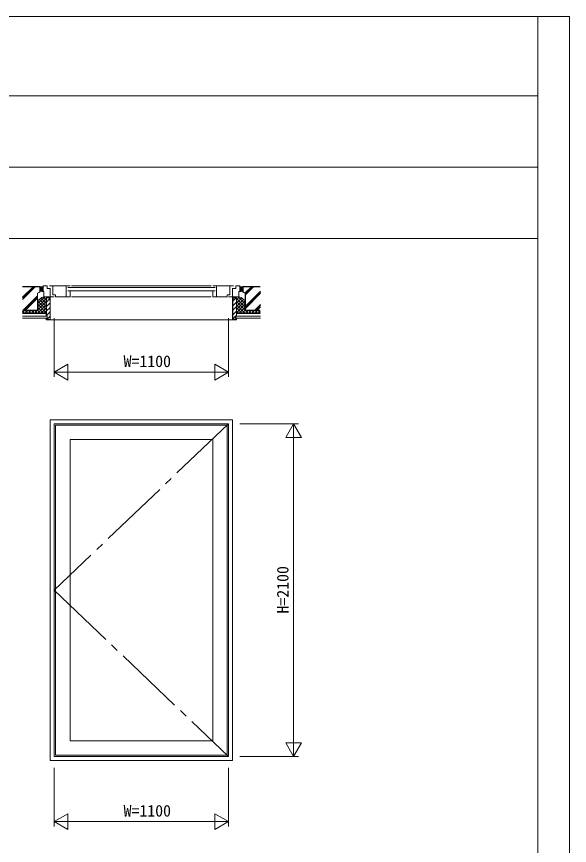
# Model space of a CAD drawing. Units: millimetres, scale not verified. Extents: x -14850 to 12650, y -10500 to 9500.
# Drawn here: x 9162 to 12650, y 4272 to 9500 of the extents above; entities that cross this region are included whole.
import ezdxf
from ezdxf.enums import TextEntityAlignment as Align

# ---------------------------------------------------------------- set-up
doc = ezdxf.new("R2010")
doc.units = ezdxf.units.MM
doc.header["$LTSCALE"] = 50
doc.linetypes.add('CHAIN2', pattern=[12, 9, -1, 1, -1])
for name, color, linetype, lineweight in [('0-1_YKK_F1', 7, 'Continuous', 9), ('0-2_YKK_Z1', 7, 'Continuous', 9), ('0-3_YKK_B2', 5, 'Continuous', 9), ('0-5_YKK_N1', 2, 'Continuous', 9), ('0-6_YKK_A1', 4, 'Continuous', 9), ('0-7_YKK_B1', 4, 'Continuous', 9)]:
    doc.layers.add(name, color=color, linetype=linetype, lineweight=lineweight)
doc.styles.add('ＭＳ ゴシック', font='')
doc.styles.get('ＭＳ ゴシック').set_extended_font_data('MS Gothic')

msp = doc.modelspace()

# ---------------------------------------------------------------- linework, layer by layer
at = {"layer": '0-1_YKK_F1'}
for p, q in [((-14850, 9500), (12650, 9500)), ((12450, -10500), (12450, 9500)), ((12650, -10500), (12650, 9500)), ((-14850, 9000), (12450, 9000)), ((-14850, 8550), (12450, 8550)), ((-14850, 8100), (12450, 8100))]:
    msp.add_line(p, q, dxfattribs=at)
at = {"layer": '0-2_YKK_Z1'}
for p, q in [((9310, 7797.5), (9199.99, 7797.5)), ((9280.28, 7796), (9199.99, 7715.71)), ((9270.38, 7796), (9199.99, 7725.61)), ((9266.14, 7796), (9199.99, 7729.85)), ((9310, 7797.5), (9310, 7762.5)), ((10590, 7797.5), (10700.01, 7797.5)), ((10590, 7797.5), (10590, 7762.5)), ((10643.65, 7796), (10604.55, 7756.9)), ((10657.79, 7796), (10606.5, 7744.71)), ((10647.89, 7796), (10606.5, 7754.61)), ((9293.5, 7738.51), (9203.99, 7649)), ((9308.5, 7763.42), (9293.5, 7755.92)), ((9293.5, 7649), (9293.5, 7755.92)), ((9310, 7762.5), (9295, 7755)), ((9295, 7755), (9295, 7647.5)), ((9310, 7786), (9310, 7784)), ((9310, 7771), (9310, 7769)), ((9328.5, 7787.5), (9311.5, 7787.5)), ((9328.5, 7782.5), (9311.5, 7782.5)), ((9328.5, 7772.5), (9311.5, 7772.5)), ((9328.5, 7767.5), (9311.5, 7767.5)), ((9330, 7786), (9330, 7784)), ((9330, 7771), (9330, 7769)), ((10570, 7786), (10570, 7784)), ((10570, 7771), (10570, 7769)), ((10588.5, 7787.5), (10571.5, 7787.5)), ((10588.5, 7782.5), (10571.5, 7782.5)), ((10588.5, 7772.5), (10571.5, 7772.5)), ((10588.5, 7767.5), (10571.5, 7767.5)), ((10590, 7786), (10590, 7784)), ((10590, 7771), (10590, 7769)), ((10590, 7762.5), (10605, 7755)), ((10591.5, 7763.42), (10606.5, 7755.92)), ((10605, 7755), (10605, 7647.5)), ((10701.25, 7768.75), (10606.5, 7674)), ((10701.25, 7764.51), (10606.5, 7669.75)), ((10606.5, 7649), (10606.5, 7755.92)), ((10701.25, 7754.61), (10606.5, 7659.85)), ((9293.5, 7734.26), (9208.23, 7649)), ((9293.5, 7724.36), (9218.13, 7649)), ((9338, 7730.5), (9295, 7687.5)), ((9295, 7707), (9320.88, 7728.71)), ((9350, 7722.5), (9295, 7667.5)), ((9350, 7652.5), (9295, 7707.5)), ((9350, 7702.5), (9295, 7647.5)), ((9350, 7632.5), (9295, 7687.49)), ((9350, 7672.5), (9306.15, 7716.35)), ((9350, 7692.5), (9316.15, 7726.35)), ((9335, 7732.5), (9320.88, 7728.71)), ((9350, 7712.5), (9331.05, 7731.44)), ((9351, 7725.5), (9371, 7725.5)), ((9351, 7725.5), (9351, 7613.5)), ((9371, 7719.7), (9351, 7699.7)), ((9374, 7694.42), (9351, 7671.42)), ((9371, 7711.5), (9371, 7725.5)), ((9371, 7711.5), (9374, 7711.5)), ((9372, 7726.5), (9372, 7712.5)), ((9375, 7712.5), (9372, 7712.5)), ((9374, 7588.5), (9374, 7711.5)), ((9375, 7712.5), (9375, 7587.5)), ((10525, 7712.5), (10525, 7587.5)), ((10525, 7712.5), (10528, 7712.5)), ((10546.79, 7725.5), (10526, 7704.7)), ((10529, 7711.5), (10526, 7711.5)), ((10526, 7588.5), (10526, 7711.5)), ((10549, 7699.42), (10526, 7676.42)), ((10528, 7726.5), (10528, 7712.5)), ((10529, 7711.5), (10529, 7725.5)), ((10549, 7725.5), (10529, 7725.5)), ((10549, 7725.5), (10549, 7613.5)), ((10550, 7712.5), (10568.94, 7731.44)), ((10550, 7692.5), (10582.98, 7725.47)), ((10550, 7722.5), (10605, 7667.5)), ((10550, 7672.5), (10593.85, 7716.35)), ((10550, 7652.5), (10605, 7707.5)), ((10550, 7702.5), (10605, 7647.5)), ((10550, 7632.5), (10605, 7687.5)), ((10562, 7730.5), (10605, 7687.5)), ((10565, 7732.5), (10579.12, 7728.71)), ((10605, 7707), (10579.12, 7728.71)), ((9293.5, 7649), (9199.99, 7649)), ((9199.99, 7647.5), (9295, 7647.5)), ((9199.99, 7647.5), (9295, 7647.5)), ((9215, 7647.5), (9199.99, 7632.49)), ((9215, 7627.5), (9199.99, 7642.51)), ((9235, 7627.5), (9215, 7647.5)), ((9235, 7647.5), (9215, 7627.5)), ((9255, 7627.5), (9235, 7647.5)), ((9255, 7647.5), (9235, 7627.5)), ((9275, 7627.5), (9255, 7647.5)), ((9275, 7647.5), (9255, 7627.5)), ((9295, 7647.5), (9275, 7627.5)), ((9295, 7627.5), (9275, 7647.5)), ((9350, 7682.5), (9295, 7627.5)), ((9335, 7627.5), (9295, 7667.5)), ((9315, 7627.5), (9295, 7647.5)), ((9350, 7662.5), (9315, 7627.5)), ((9350, 7642.5), (9335, 7627.5)), ((9374, 7666.13), (9351, 7643.13)), ((9374, 7637.85), (9351, 7614.85)), ((10549, 7671.13), (10526, 7648.13)), ((10549, 7642.85), (10526, 7619.85)), ((10550, 7682.5), (10605, 7627.5)), ((10550, 7662.5), (10585, 7627.5)), ((10550, 7642.5), (10565, 7627.5)), ((10565, 7627.5), (10605, 7667.5)), ((10585, 7627.5), (10605, 7647.5)), ((10700.01, 7647.5), (10605, 7647.5)), ((10700.01, 7647.5), (10605, 7647.5)), ((10605, 7647.5), (10625, 7627.5)), ((10605, 7627.5), (10625, 7647.5)), ((10606.5, 7649), (10700.01, 7649)), ((10625, 7627.5), (10645, 7647.5)), ((10625, 7647.5), (10645, 7627.5)), ((10645, 7627.5), (10665, 7647.5)), ((10645, 7647.5), (10665, 7627.5)), ((10665, 7627.5), (10685, 7647.5)), ((10665, 7647.5), (10685, 7627.5)), ((10701.25, 7683.9), (10666.35, 7649)), ((10701.25, 7679.65), (10670.59, 7649)), ((10701.25, 7669.75), (10680.49, 7649)), ((10685, 7647.5), (10700.01, 7632.49)), ((10685, 7627.5), (10700.01, 7642.51)), ((9350, 7627.5), (9199.99, 7627.5)), ((9355, 7612.5), (9350, 7612.5)), ((9355, 7597.5), (9350, 7597.5)), ((9350, 7597.5), (9350, 7587.5)), ((9375, 7587.5), (9350, 7587.5)), ((9356, 7613.5), (9351, 7613.5)), ((9351, 7596.5), (9351, 7588.5)), ((9356, 7596.5), (9351, 7596.5)), ((9351, 7588.5), (9374, 7588.5)), ((9374, 7609.56), (9352.93, 7588.5)), ((9355, 7597.5), (9355, 7612.5)), ((9356, 7596.5), (9356, 7613.5)), ((9375, 7587.5), (10525, 7587.5)), ((10525, 7587.5), (10550, 7587.5)), ((10544, 7609.56), (10526, 7591.56)), ((10549, 7588.5), (10526, 7588.5)), ((10544, 7596.5), (10544, 7613.5)), ((10544, 7613.5), (10549, 7613.5)), ((10544, 7596.5), (10549, 7596.5)), ((10545, 7597.5), (10545, 7612.5)), ((10545, 7612.5), (10550, 7612.5)), ((10545, 7597.5), (10550, 7597.5)), ((10549, 7596.5), (10549, 7588.5)), ((10550, 7627.5), (10700.01, 7627.5)), ((10550, 7597.5), (10550, 7587.5))]:
    msp.add_line(p, q, dxfattribs=at)
for points in [[(9199.99, 7796), (9308.5, 7796), (9308.5, 7763.42)], [(10700.01, 7796), (10591.5, 7796), (10591.5, 7763.42)], [(9372, 7726.5), (9350, 7726.5), (9350, 7612.5)], [(10528, 7726.5), (10550, 7726.5), (10550, 7612.5)], [(9199.99, 7610), (9355, 7610), (9355, 7597.5), (9199.99, 7597.5)], [(9199.99, 7609.5), (9354.5, 7609.5), (9354.5, 7598), (9199.99, 7598)], [(10701.25, 7610), (10545, 7610), (10545, 7597.5), (10701.25, 7597.5)], [(10701.25, 7609.5), (10545.5, 7609.5), (10545.5, 7598), (10701.25, 7598)]]:
    msp.add_lwpolyline(points, dxfattribs=at)
for centre, start, end in [((9311.5, 7786), 90, 180), ((9311.5, 7784), 180, 270), ((9311.5, 7771), 90, 180), ((9311.5, 7769), 180, 270), ((9328.5, 7786), 0, 90), ((9328.5, 7784), 270, 0), ((9328.5, 7771), 0, 90), ((9328.5, 7769), 270, 0), ((10571.5, 7786), 90, 180), ((10571.5, 7784), 180, 270), ((10571.5, 7771), 90, 180), ((10571.5, 7769), 180, 270), ((10588.5, 7786), 0, 90), ((10588.5, 7784), 270, 0), ((10588.5, 7771), 0, 90), ((10588.5, 7769), 270, 0)]:
    msp.add_arc(centre, 1.5, start, end, dxfattribs=at)
at = {"layer": '0-3_YKK_B2'}
for p, q in [((9310, 7797.5), (9311, 7796.5)), ((9310.86, 7796.64), (9310, 7795.78)), ((9316.37, 7796.5), (9310, 7790.12)), ((9322.03, 7796.5), (9313.03, 7787.5)), ((9327.68, 7796.5), (9318.68, 7787.5)), ((9330, 7793.15), (9324.34, 7787.5)), ((10570, 7797.5), (10571, 7796.5)), ((10570.86, 7796.64), (10570, 7795.78)), ((10576.37, 7796.5), (10570, 7790.12)), ((10582.03, 7796.5), (10573.03, 7787.5)), ((10587.68, 7796.5), (10578.68, 7787.5)), ((10590, 7793.15), (10584.34, 7787.5)), ((9330, 7787.5), (9310, 7787.5)), ((9330, 7782.5), (9310, 7782.5)), ((9317.37, 7782.5), (9310, 7775.12)), ((9311.71, 7782.5), (9310, 7780.78)), ((9330, 7772.5), (9310, 7772.5)), ((9323.03, 7782.5), (9313.03, 7772.5)), ((9328.68, 7782.5), (9318.68, 7772.5)), ((9330, 7778.15), (9324.34, 7772.5)), ((10590, 7787.5), (10570, 7787.5)), ((10590, 7782.5), (10570, 7782.5)), ((10577.37, 7782.5), (10570, 7775.12)), ((10571.71, 7782.5), (10570, 7780.78)), ((10590, 7772.5), (10570, 7772.5)), ((10583.03, 7782.5), (10573.03, 7772.5)), ((10588.68, 7782.5), (10578.68, 7772.5)), ((10590, 7778.15), (10584.34, 7772.5)), ((9375, 7732.5), (9335, 7732.5)), ((9372, 7712.5), (9375, 7712.5)), ((9375, 7712.5), (9375, 7732.5)), ((10525, 7732.5), (10565, 7732.5)), ((10525, 7712.5), (10525, 7732.5)), ((10528, 7712.5), (10525, 7712.5))]:
    msp.add_line(p, q, dxfattribs=at)
for points in [[(9330, 7797.5), (9329, 7796.5), (9311, 7796.5)], [(10590, 7797.5), (10589, 7796.5), (10571, 7796.5)]]:
    msp.add_lwpolyline(points, dxfattribs=at)
at = {"layer": '0-5_YKK_N1'}
for p, q in [((9400, 7597.5), (9400, 7227.5)), ((10500, 7597.5), (10500, 7227.5)), ((9486.6, 7307.5), (9400, 7257.5)), ((9486.6, 7207.5), (9486.6, 7307.5)), ((9400, 7257.5), (9500, 7257.5)), ((9400, 7257.5), (9486.6, 7207.5)), ((9401, 7257.5), (10499, 7257.5)), ((10570, 6932.5), (10940, 6932.5)), ((10910, 6932.5), (10910, 6832.5)), ((10910, 4833.5), (10910, 6931.5)), ((10860, 6845.9), (10960, 6845.9)), ((10860, 4919.1), (10910, 4832.5)), ((10960, 4919.1), (10860, 4919.1)), ((10910, 4832.5), (10910, 4932.5)), ((10910, 4832.5), (10960, 4919.1)), ((10570, 4832.5), (10940, 4832.5)), ((9400, 4762.5), (9400, 4392.5)), ((10500, 4762.5), (10500, 4392.5)), ((9486.6, 4472.5), (9400, 4422.5)), ((9486.6, 4372.5), (9486.6, 4472.5)), ((9400, 4422.5), (9500, 4422.5)), ((9400, 4422.5), (9486.6, 4372.5)), ((9401, 4422.5), (10499, 4422.5))]:
    msp.add_line(p, q, dxfattribs=at)
for points in [[(10500, 7257.5), (10413.39, 7307.5), (10413.39, 7207.5)], [(10413.39, 7207.5), (10500, 7257.5), (10400, 7257.5)], [(10960, 6845.9), (10910, 6932.5), (10860, 6845.9)], [(10500, 4422.5), (10413.39, 4472.5), (10413.39, 4372.5)], [(10413.39, 4372.5), (10500, 4422.5), (10400, 4422.5)]]:
    msp.add_lwpolyline(points, dxfattribs=at)
at = {"layer": '0-6_YKK_A1'}
for p, q in [((10525, 6957.5), (9375, 6957.5)), ((9375, 6957.5), (9375, 4807.5)), ((10525, 6957.5), (10525, 4807.5)), ((10500, 6932.5), (9400, 6932.5)), ((9400, 6932.5), (9400, 4832.5)), ((10491, 6923.5), (9409, 6923.5)), ((9409, 6923.5), (9409, 4841.5)), ((10491, 6923.5), (10491, 4841.5)), ((10500, 6932.5), (10500, 4832.5)), ((9500, 6832.5), (10400, 6832.5)), ((9500, 6832.5), (9500, 4932.5)), ((10400, 6832.5), (10400, 4932.5)), ((10400, 4932.5), (9500, 4932.5)), ((10500, 4832.5), (9400, 4832.5)), ((10491, 4841.5), (9409, 4841.5)), ((10525, 4807.5), (9375, 4807.5))]:
    msp.add_line(p, q, dxfattribs=at)
at = {"layer": '0-6_YKK_A1', "linetype": 'CHAIN2'}
for p, q in [((10500, 6932.5), (9400, 5882.5)), ((9400, 5882.5), (10500, 4832.5))]:
    msp.add_line(p, q, dxfattribs=at)
at = {"layer": '0-7_YKK_B1'}
for p, q in [((9330, 7802.5), (9355, 7802.5)), ((9330, 7765.2), (9330, 7802.5)), ((9355, 7802.5), (9355, 7785)), ((9370, 7802.5), (9500, 7802.5)), ((9392, 7744), (9392, 7802.5)), ((9476, 7732.5), (9476, 7802.5)), ((9485, 7791.5), (10415, 7791.5)), ((9510, 7802.5), (10390, 7802.5)), ((10530, 7802.5), (10400, 7802.5)), ((10424, 7732.5), (10424, 7802.5)), ((10508, 7744), (10508, 7802.5)), ((10545, 7802.5), (10545, 7785)), ((10570, 7802.5), (10545, 7802.5)), ((10570, 7765.2), (10570, 7802.5)), ((9321, 7765.2), (9335, 7765.2)), ((9335, 7765.2), (9335, 7732.5)), ((9377, 7785), (9355, 7785)), ((9375, 7785), (9375, 7732.5)), ((9409, 7744), (9392, 7744)), ((9409, 7732.5), (9409, 7744)), ((9485, 7769.5), (10415, 7769.5)), ((9500, 7732.5), (9500, 7766.5)), ((10400, 7732.5), (10400, 7766.5)), ((10491, 7744), (10508, 7744)), ((10491, 7732.5), (10491, 7744)), ((10523, 7785), (10545, 7785)), ((10525, 7785), (10525, 7732.5)), ((10565, 7765.2), (10565, 7732.5)), ((10579, 7765.2), (10565, 7765.2)), ((9335, 7732.5), (9400, 7732.5)), ((9500, 7732.5), (9409, 7732.5)), ((9510, 7732.5), (10390, 7732.5)), ((10400, 7732.5), (10491, 7732.5)), ((10565, 7732.5), (10500, 7732.5))]:
    msp.add_line(p, q, dxfattribs=at)

# ---------------------------------------------------------------- texts
at = {"layer": '0-5_YKK_N1', "color": 4, "style": 'ＭＳ ゴシック'}
for p in [(9837.49, 7267.5), (9837.49, 4432.5)]:
    msp.add_text('W=1100', height=73.31, dxfattribs=at).set_placement(p, align=Align.BOTTOM_LEFT)
msp.add_text('H=2100', height=73.31, rotation=90, dxfattribs=at).set_placement((10900, 5735.07), align=Align.BOTTOM_LEFT)

doc.saveas('drawing.dxf')
